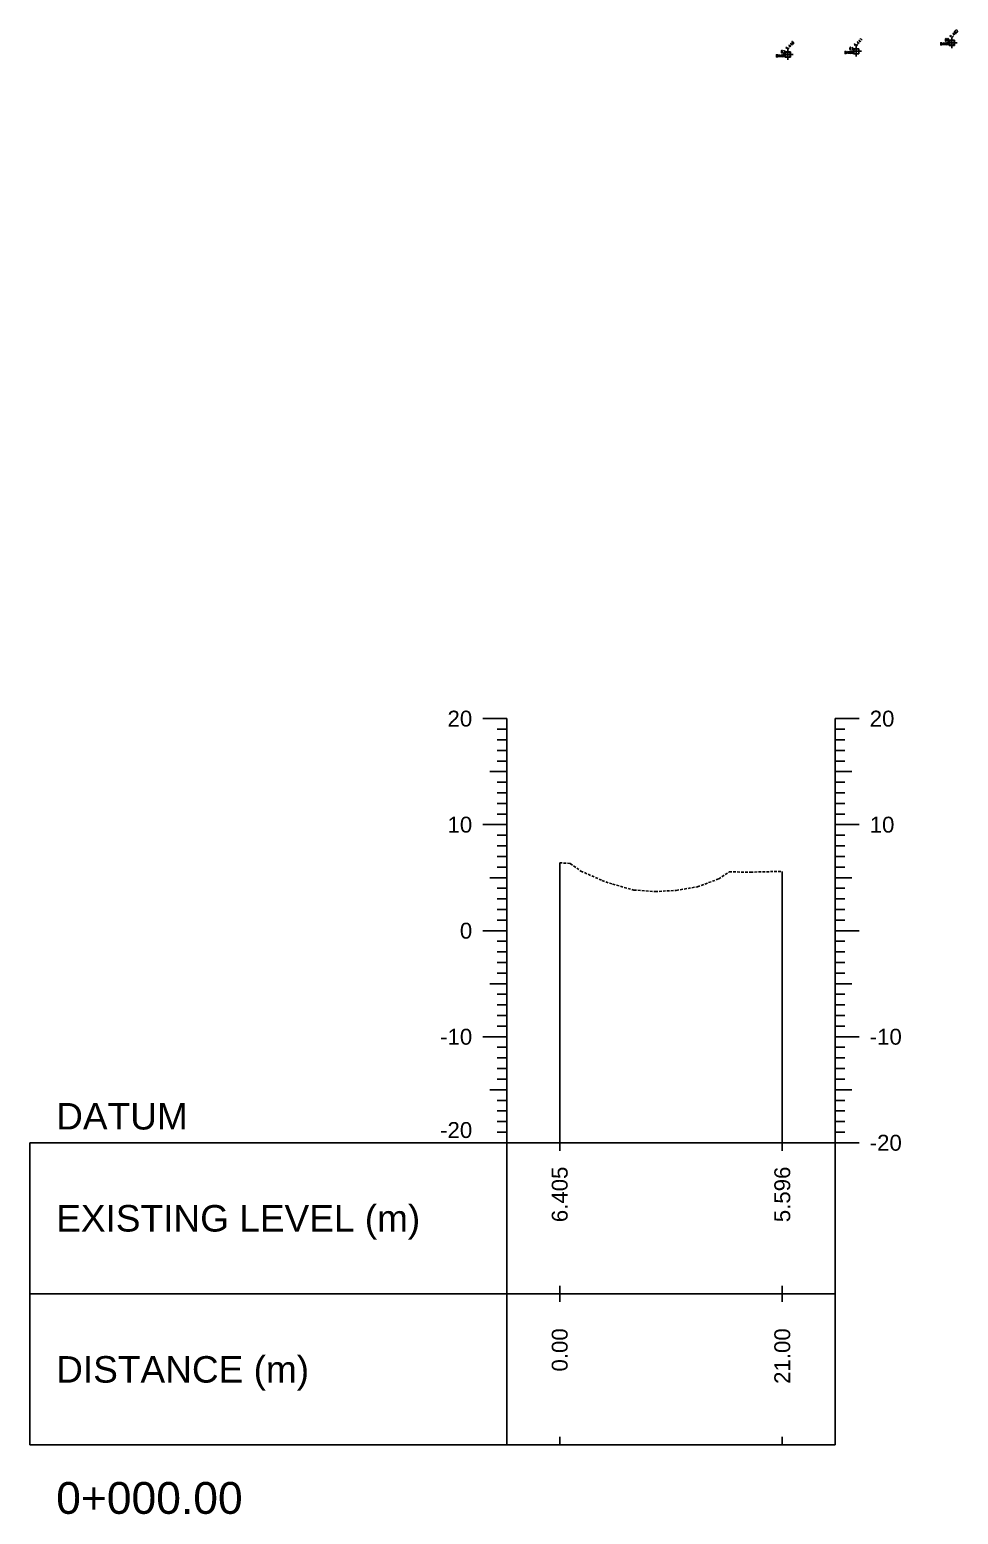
# Model space of a CAD drawing. Header units: millimetres. Extents: x 236733 to 237115, y 2579638 to 2580090.
# Drawn here: x 236733 to 236820.6, y 2579897.7 to 2580037.7 of the extents above; entities that cross this region are included whole.
import ezdxf
from ezdxf.enums import TextEntityAlignment as Align

# ---------------------------------------------------------------- set-up
doc = ezdxf.new("R2010")
doc.units = ezdxf.units.MM
doc.header["$MEASUREMENT"] = 0
doc.header["$PDMODE"] = 98
doc.header["$PDSIZE"] = 0.5
doc.linetypes.add('HIDDEN', pattern=[0.375, 0.25, -0.125])
for name, color, linetype in [('CS_Drawing', 7, 'Continuous'), ('GL', 3, 'HIDDEN'), ('Points', 7, 'Continuous'), ('Points-ELV', 6, 'Continuous'), ('Points-NUM', 4, 'Continuous'), ('Points-TXT', 3, 'Continuous')]:
    doc.layers.add(name, color=color, linetype=linetype)
doc.styles.add('romans', font='romans.shx')
doc.styles.get("Standard").update_dxf_attribs({"font": 'arial.ttf'})

# ---------------------------------------------------------------- blocks, each defined once
blk = doc.blocks.new('POINTS')
at = {"layer": 'Points'}
blk.add_line((0, 0), (0, 0), dxfattribs=at)
blk.add_point((0, 0), dxfattribs=at)
at = {"layer": 'Points-ELV', "style": 'romans'}
blk.add_attdef('ELEV', text='', height=1, rotation=45, dxfattribs=at).set_placement((0, 0), align=Align.BOTTOM_LEFT)
at = {"layer": 'Points-NUM', "style": 'romans'}
blk.add_attdef('PTNUM', text='', height=1, dxfattribs=at).set_placement((0, 0), align=Align.BOTTOM_RIGHT)
at = {"layer": 'Points-TXT', "style": 'romans'}
blk.add_attdef('DESC', text='', height=1, dxfattribs=at).set_placement((0, 0), align=Align.BOTTOM_RIGHT)

msp = doc.modelspace()

# ---------------------------------------------------------------- linework, layer by layer
at = {"layer": 'CS_Drawing'}
for p, q in [((236778.0193, 2579972.7465), (236775.7693, 2579972.7465)), ((236778.0193, 2579972.7465), (236776.4443, 2579972.7465)), ((236778.0193, 2579972.7465), (236777.1193, 2579972.7465)), ((236778.0193, 2579971.7465), (236777.1193, 2579971.7465)), ((236778.0193, 2579932.7465), (236778.0193, 2579972.7465)), ((236809.0193, 2579972.7465), (236811.2693, 2579972.7465)), ((236809.0193, 2579972.7465), (236810.5943, 2579972.7465)), ((236809.0193, 2579972.7465), (236809.9193, 2579972.7465)), ((236809.0193, 2579932.7465), (236809.0193, 2579972.7465)), ((236809.0193, 2579971.7465), (236809.9193, 2579971.7465)), ((236778.0193, 2579970.7465), (236777.1193, 2579970.7465)), ((236809.0193, 2579970.7465), (236809.9193, 2579970.7465)), ((236778.0193, 2579969.7465), (236777.1193, 2579969.7465)), ((236809.0193, 2579969.7465), (236809.9193, 2579969.7465)), ((236778.0193, 2579967.7465), (236776.4443, 2579967.7465)), ((236778.0193, 2579968.7465), (236777.1193, 2579968.7465)), ((236778.0193, 2579967.7465), (236777.1193, 2579967.7465)), ((236809.0193, 2579968.7465), (236809.9193, 2579968.7465)), ((236809.0193, 2579967.7465), (236810.5943, 2579967.7465)), ((236809.0193, 2579967.7465), (236809.9193, 2579967.7465)), ((236778.0193, 2579966.7465), (236777.1193, 2579966.7465)), ((236809.0193, 2579966.7465), (236809.9193, 2579966.7465)), ((236778.0193, 2579965.7465), (236777.1193, 2579965.7465)), ((236778.0193, 2579964.7465), (236777.1193, 2579964.7465)), ((236809.0193, 2579965.7465), (236809.9193, 2579965.7465)), ((236809.0193, 2579964.7465), (236809.9193, 2579964.7465)), ((236778.0193, 2579963.7465), (236777.1193, 2579963.7465)), ((236809.0193, 2579963.7465), (236809.9193, 2579963.7465)), ((236778.0193, 2579962.7465), (236775.7693, 2579962.7465)), ((236778.0193, 2579962.7465), (236776.4443, 2579962.7465)), ((236778.0193, 2579962.7465), (236777.1193, 2579962.7465)), ((236809.0193, 2579962.7465), (236811.2693, 2579962.7465)), ((236809.0193, 2579962.7465), (236810.5943, 2579962.7465)), ((236809.0193, 2579962.7465), (236809.9193, 2579962.7465)), ((236778.0193, 2579961.7465), (236777.1193, 2579961.7465)), ((236778.0193, 2579960.7465), (236777.1193, 2579960.7465)), ((236809.0193, 2579961.7465), (236809.9193, 2579961.7465)), ((236809.0193, 2579960.7465), (236809.9193, 2579960.7465)), ((236778.0193, 2579959.7465), (236777.1193, 2579959.7465)), ((236783.0193, 2579932.7465), (236783.0193, 2579959.1515)), ((236809.0193, 2579959.7465), (236809.9193, 2579959.7465)), ((236778.0193, 2579957.7465), (236776.4443, 2579957.7465)), ((236778.0193, 2579958.7465), (236777.1193, 2579958.7465)), ((236778.0193, 2579957.7465), (236777.1193, 2579957.7465)), ((236804.0193, 2579932.7465), (236804.0193, 2579958.3425)), ((236809.0193, 2579958.7465), (236809.9193, 2579958.7465)), ((236809.0193, 2579957.7465), (236810.5943, 2579957.7465)), ((236809.0193, 2579957.7465), (236809.9193, 2579957.7465)), ((236778.0193, 2579956.7465), (236777.1193, 2579956.7465)), ((236809.0193, 2579956.7465), (236809.9193, 2579956.7465)), ((236778.0193, 2579955.7465), (236777.1193, 2579955.7465)), ((236809.0193, 2579955.7465), (236809.9193, 2579955.7465)), ((236778.0193, 2579954.7465), (236777.1193, 2579954.7465)), ((236778.0193, 2579953.7465), (236777.1193, 2579953.7465)), ((236809.0193, 2579954.7465), (236809.9193, 2579954.7465)), ((236809.0193, 2579953.7465), (236809.9193, 2579953.7465)), ((236778.0193, 2579952.7465), (236775.7693, 2579952.7465)), ((236778.0193, 2579952.7465), (236776.4443, 2579952.7465)), ((236778.0193, 2579952.7465), (236777.1193, 2579952.7465)), ((236809.0193, 2579952.7465), (236811.2693, 2579952.7465)), ((236809.0193, 2579952.7465), (236810.5943, 2579952.7465)), ((236809.0193, 2579952.7465), (236809.9193, 2579952.7465)), ((236778.0193, 2579951.7465), (236777.1193, 2579951.7465)), ((236778.0193, 2579950.7465), (236777.1193, 2579950.7465)), ((236809.0193, 2579951.7465), (236809.9193, 2579951.7465)), ((236809.0193, 2579950.7465), (236809.9193, 2579950.7465)), ((236778.0193, 2579949.7465), (236777.1193, 2579949.7465)), ((236809.0193, 2579949.7465), (236809.9193, 2579949.7465)), ((236778.0193, 2579948.7465), (236777.1193, 2579948.7465)), ((236809.0193, 2579948.7465), (236809.9193, 2579948.7465)), ((236778.0193, 2579947.7465), (236776.4443, 2579947.7465)), ((236778.0193, 2579947.7465), (236777.1193, 2579947.7465)), ((236778.0193, 2579946.7465), (236777.1193, 2579946.7465)), ((236809.0193, 2579947.7465), (236810.5943, 2579947.7465)), ((236809.0193, 2579947.7465), (236809.9193, 2579947.7465)), ((236809.0193, 2579946.7465), (236809.9193, 2579946.7465)), ((236778.0193, 2579945.7465), (236777.1193, 2579945.7465)), ((236809.0193, 2579945.7465), (236809.9193, 2579945.7465)), ((236778.0193, 2579944.7465), (236777.1193, 2579944.7465)), ((236778.0193, 2579943.7465), (236777.1193, 2579943.7465)), ((236809.0193, 2579944.7465), (236809.9193, 2579944.7465)), ((236809.0193, 2579943.7465), (236809.9193, 2579943.7465)), ((236778.0193, 2579942.7465), (236775.7693, 2579942.7465)), ((236778.0193, 2579942.7465), (236776.4443, 2579942.7465)), ((236778.0193, 2579942.7465), (236777.1193, 2579942.7465)), ((236809.0193, 2579942.7465), (236811.2693, 2579942.7465)), ((236809.0193, 2579942.7465), (236810.5943, 2579942.7465)), ((236809.0193, 2579942.7465), (236809.9193, 2579942.7465)), ((236778.0193, 2579941.7465), (236777.1193, 2579941.7465)), ((236809.0193, 2579941.7465), (236809.9193, 2579941.7465)), ((236778.0193, 2579940.7465), (236777.1193, 2579940.7465)), ((236778.0193, 2579939.7465), (236777.1193, 2579939.7465)), ((236809.0193, 2579940.7465), (236809.9193, 2579940.7465)), ((236809.0193, 2579939.7465), (236809.9193, 2579939.7465)), ((236778.0193, 2579938.7465), (236777.1193, 2579938.7465)), ((236809.0193, 2579938.7465), (236809.9193, 2579938.7465)), ((236778.0193, 2579937.7465), (236776.4443, 2579937.7465)), ((236778.0193, 2579937.7465), (236777.1193, 2579937.7465)), ((236778.0193, 2579936.7465), (236777.1193, 2579936.7465)), ((236809.0193, 2579937.7465), (236810.5943, 2579937.7465)), ((236809.0193, 2579937.7465), (236809.9193, 2579937.7465)), ((236809.0193, 2579936.7465), (236809.9193, 2579936.7465)), ((236778.0193, 2579935.7465), (236777.1193, 2579935.7465)), ((236809.0193, 2579935.7465), (236809.9193, 2579935.7465)), ((236778.0193, 2579934.7465), (236777.1193, 2579934.7465)), ((236809.0193, 2579934.7465), (236809.9193, 2579934.7465)), ((236733.0193, 2579932.7465), (236778.0193, 2579932.7465)), ((236733.0193, 2579932.7465), (236733.0193, 2579904.2465)), ((236778.0193, 2579932.7465), (236775.7693, 2579932.7465)), ((236778.0193, 2579932.7465), (236776.4443, 2579932.7465)), ((236778.0193, 2579933.7465), (236777.1193, 2579933.7465)), ((236778.0193, 2579932.7465), (236777.1193, 2579932.7465)), ((236778.0193, 2579932.7465), (236809.0193, 2579932.7465)), ((236778.0193, 2579932.7465), (236778.0193, 2579904.2465)), ((236783.0193, 2579931.9965), (236783.0193, 2579933.4965)), ((236804.0193, 2579931.9965), (236804.0193, 2579933.4965)), ((236809.0193, 2579933.7465), (236809.9193, 2579933.7465)), ((236809.0193, 2579932.7465), (236811.2693, 2579932.7465)), ((236809.0193, 2579932.7465), (236810.5943, 2579932.7465)), ((236809.0193, 2579932.7465), (236809.9193, 2579932.7465)), ((236809.0193, 2579932.7465), (236809.0193, 2579904.2465)), ((236783.0193, 2579917.7465), (236783.0193, 2579919.2465)), ((236804.0193, 2579917.7465), (236804.0193, 2579919.2465)), ((236733.0193, 2579918.4965), (236778.0193, 2579918.4965)), ((236778.0193, 2579918.4965), (236809.0193, 2579918.4965)), ((236778.0193, 2579918.4965), (236809.0193, 2579918.4965)), ((236783.0193, 2579904.2465), (236783.0193, 2579904.9965)), ((236804.0193, 2579904.2465), (236804.0193, 2579904.9965)), ((236733.0193, 2579904.2465), (236778.0193, 2579904.2465)), ((236778.0193, 2579904.2465), (236809.0193, 2579904.2465))]:
    msp.add_line(p, q, dxfattribs=at)
at = {"layer": 'GL'}
msp.add_lwpolyline([(236783.0193, 2579959.1515), (236784.0193, 2579959.0815), (236785.0193, 2579958.3715), (236787.0193, 2579957.4795), (236788.0193, 2579957.1305), (236790.0193, 2579956.5815), (236792.0193, 2579956.4375), (236794.0193, 2579956.5455), (236796.0193, 2579956.8835), (236798.0193, 2579957.6285), (236799.0193, 2579958.2895), (236801.0193, 2579958.2685), (236804.0193, 2579958.3425)], dxfattribs=at)

# ---------------------------------------------------------------- block references
at = {"layer": 'Points', "linetype": 'Continuous'}
ref = msp.add_blockref('POINTS', (236820.022, 2580036.489, 5.462), dxfattribs=at)
ref.add_attrib('PTNUM', '60', dxfattribs={"layer": 'Points-NUM', "height": 0.25, "style": 'romans'}).set_placement((236819.772, 2580036.5515, 5.462), align=Align.BOTTOM_RIGHT)
ref.add_attrib('DESC', 'BANK', dxfattribs={"layer": 'Points-TXT', "height": 0.25, "style": 'romans'}).set_placement((236819.772, 2580036.1765, 5.462), align=Align.BOTTOM_RIGHT)
ref.add_attrib('ELEV', '5.462', dxfattribs={"layer": 'Points-ELV', "height": 0.25, "rotation": 45, "style": 'romans'}).set_placement((236820.022, 2580036.864, 5.462), align=Align.BOTTOM_LEFT)
ref = msp.add_blockref('POINTS', (236804.545, 2580035.375, 5.446), dxfattribs=at)
ref.add_attrib('PTNUM', '62', dxfattribs={"layer": 'Points-NUM', "height": 0.25, "style": 'romans'}).set_placement((236804.295, 2580035.4375, 5.446), align=Align.BOTTOM_RIGHT)
ref.add_attrib('DESC', 'BANK', dxfattribs={"layer": 'Points-TXT', "height": 0.25, "style": 'romans'}).set_placement((236804.295, 2580035.0625, 5.446), align=Align.BOTTOM_RIGHT)
ref.add_attrib('ELEV', '5.446', dxfattribs={"layer": 'Points-ELV', "height": 0.25, "rotation": 45, "style": 'romans'}).set_placement((236804.545, 2580035.75, 5.446), align=Align.BOTTOM_LEFT)
ref = msp.add_blockref('POINTS', (236811.004, 2580035.681, 5.441), dxfattribs=at)
ref.add_attrib('PTNUM', '61', dxfattribs={"layer": 'Points-NUM', "height": 0.25, "style": 'romans'}).set_placement((236810.754, 2580035.7435, 5.441), align=Align.BOTTOM_RIGHT)
ref.add_attrib('DESC', 'BANK', dxfattribs={"layer": 'Points-TXT', "height": 0.25, "style": 'romans'}).set_placement((236810.754, 2580035.3685, 5.441), align=Align.BOTTOM_RIGHT)
ref.add_attrib('ELEV', '5.441', dxfattribs={"layer": 'Points-ELV', "height": 0.25, "rotation": 45, "style": 'romans'}).set_placement((236811.004, 2580036.056, 5.441), align=Align.BOTTOM_LEFT)

# ---------------------------------------------------------------- texts
at = {"layer": 'CS_Drawing'}
for s, p in [('20', (236774.7693, 2579972.7465)), ('10', (236774.7693, 2579962.7465)), ('0', (236774.7693, 2579952.7465)), ('-10', (236774.7693, 2579942.7465))]:
    msp.add_text(s, height=1.5, dxfattribs=at).set_placement(p, align=Align.MIDDLE_RIGHT)
for s, height, p in [('20', 1.5, (236812.2693, 2579972.7465)), ('10', 1.5, (236812.2693, 2579962.7465)), ('-10', 1.5, (236812.2693, 2579942.7465)), ('DATUM', 2.5, (236735.5193, 2579935.2465)), ('-20', 1.5, (236812.2693, 2579932.7465)), ('-20', 1.5, (236812.2693, 2579932.7465)), ('EXISTING LEVEL (m)', 2.5, (236735.5193, 2579925.6215)), ('DISTANCE (m)', 2.5, (236735.5193, 2579911.3715)), ('0+000.00', 3, (236735.5193, 2579899.2465))]:
    msp.add_text(s, height=height, dxfattribs=at).set_placement(p, align=Align.MIDDLE_LEFT)
msp.add_text('-20', height=1.5, dxfattribs=at).set_placement((236774.7693, 2579933.1965), align=Align.RIGHT)
for s, p in [('6.405', (236783.0193, 2579930.4965)), ('5.596', (236804.0193, 2579930.4965)), ('0.00', (236783.0193, 2579915.2465)), ('21.00', (236804.0193, 2579915.2465))]:
    msp.add_text(s, height=1.5, rotation=90, dxfattribs=at).set_placement(p, align=Align.MIDDLE_RIGHT)

doc.saveas('drawing.dxf')
